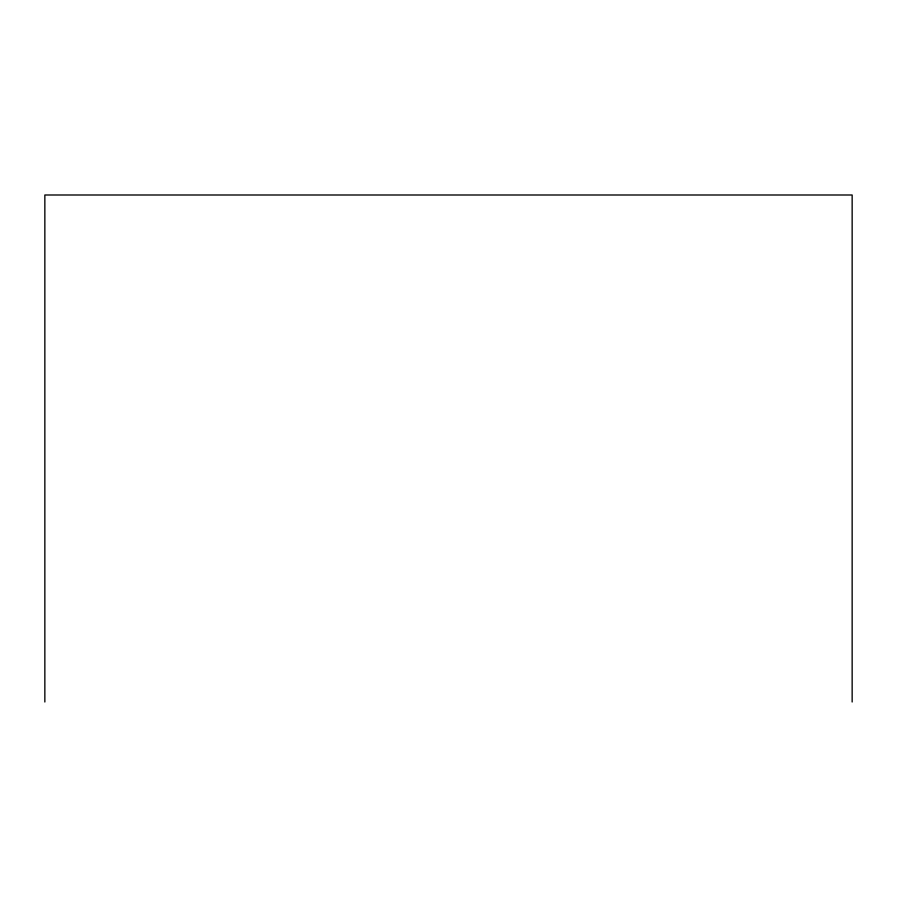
<?xml version="1.0" encoding="UTF-8"?>
<svg xmlns="http://www.w3.org/2000/svg" width="897" height="897" viewBox="0 0 897 897"><rect width="100%" height="100%" fill="white"/><g stroke="black" fill="none" stroke-linecap="round" stroke-linejoin="round"><path stroke-width="1.35" d="M852.15 702.003L852.15 194.997L44.85 194.997L44.85 702.003"/></g></svg>
